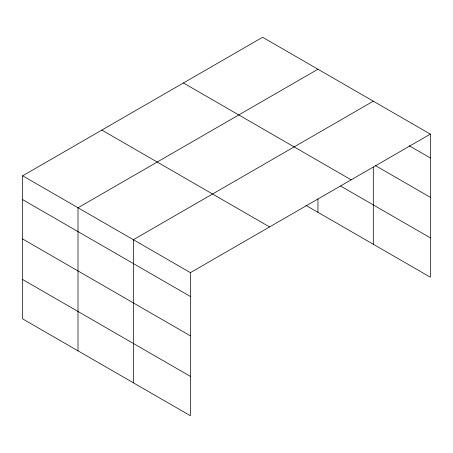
<?xml version="1.0" encoding="UTF-8"?>
<svg xmlns="http://www.w3.org/2000/svg" width="453" height="453" viewBox="0 0 453 453"><rect width="100%" height="100%" fill="white"/><g stroke="black" fill="none" stroke-linecap="round" stroke-linejoin="round"><path stroke-width="0.68" d="M305.786 205.288L430.35 277.202L430.35 134.116L262.598 37.265L22.65 175.798L22.65 318.884L190.402 415.735L190.402 272.649L22.65 175.798M317.955 69.224L78.007 207.757L78.007 350.843M373.312 101.189L133.369 239.722L133.369 382.808M190.402 272.649L430.35 134.116M409.116 145.696L430.35 157.955M375.135 165.43L430.35 197.31M183.414 82.978L351.166 179.83M340.463 185.957L430.35 237.853M101.834 130.079L269.586 226.93M22.65 199.637L190.402 296.489M22.65 238.986L190.402 335.837M22.65 279.529L190.402 376.381M373.312 167.174L373.312 244.275M317.955 198.963L317.955 212.31"/></g></svg>
